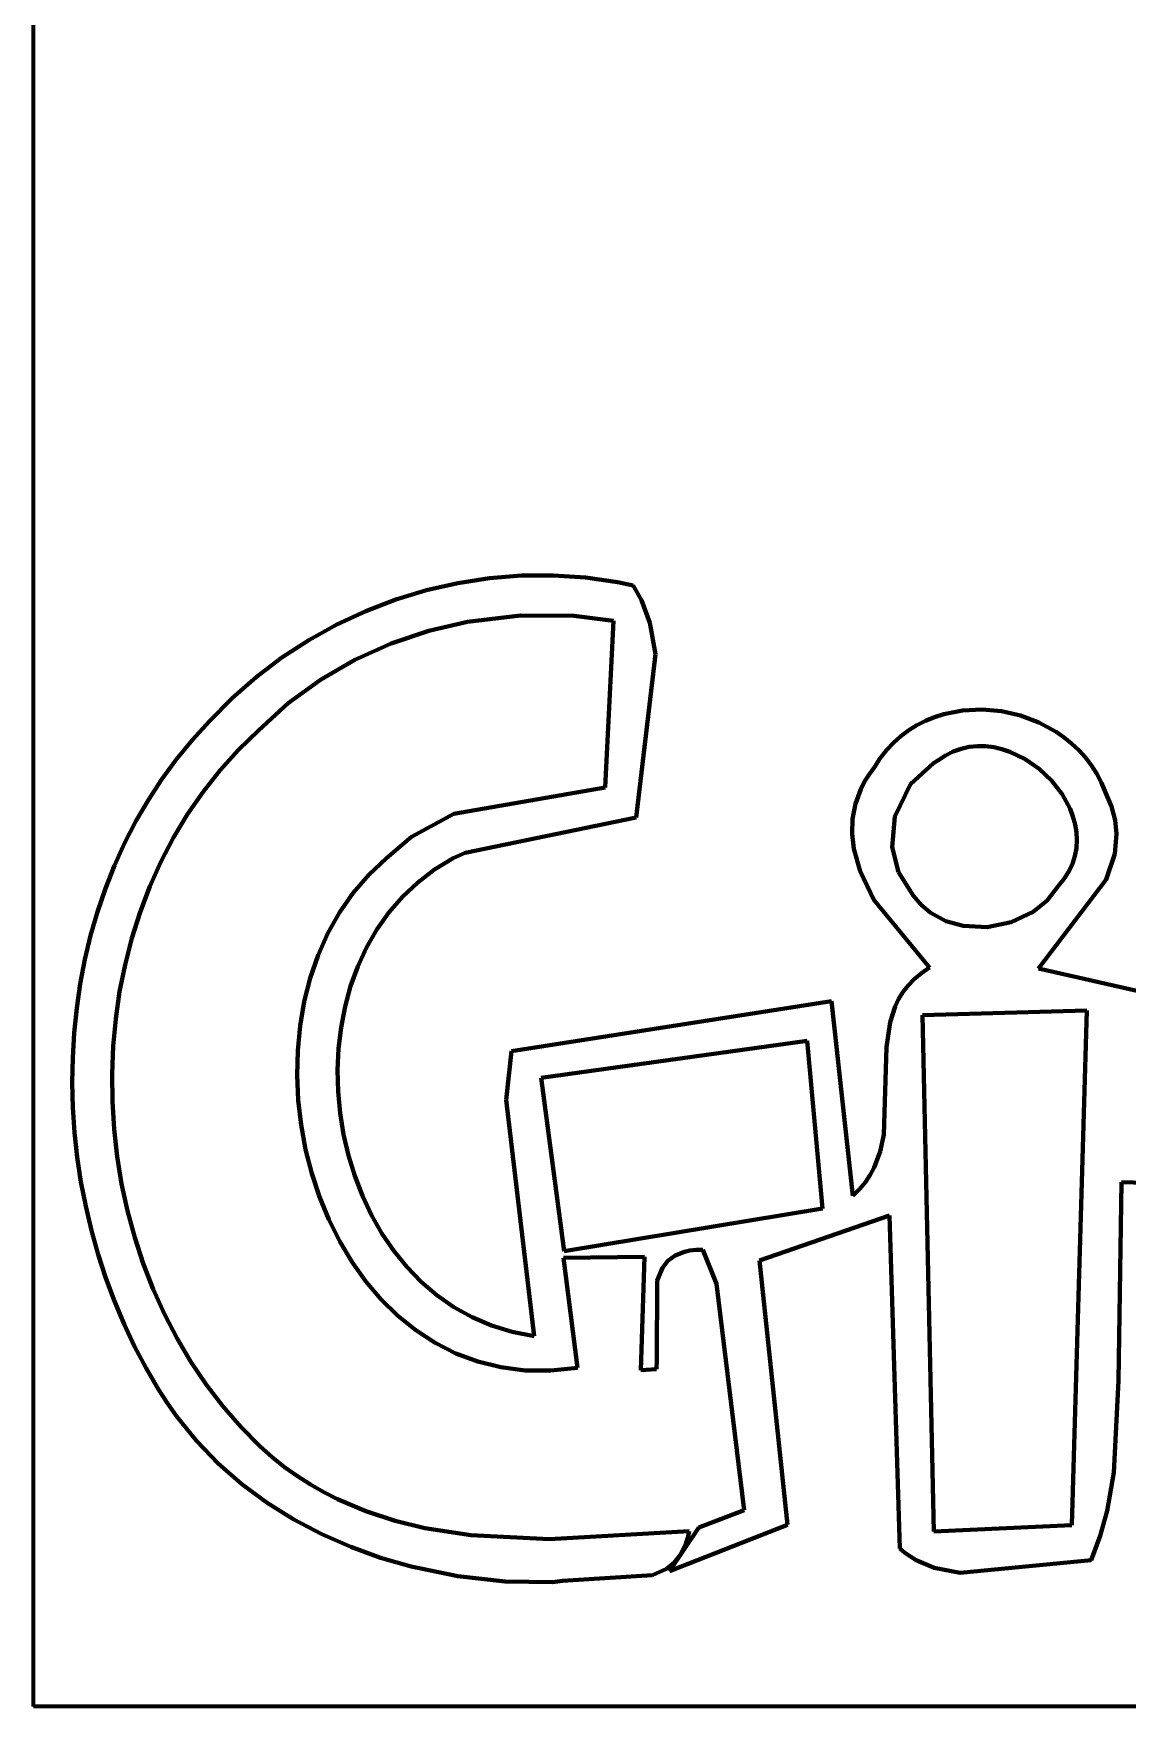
# Model space of a CAD drawing. Header units: millimetres. Extents: x 0 to 6.7, y 0 to 10.
# Drawn here: x 0 to 0.469, y 0 to 0.717 of the extents above; entities that cross this region are included whole.
import ezdxf

# ---------------------------------------------------------------- set-up
doc = ezdxf.new("R2010")
doc.units = ezdxf.units.MM
doc.layers.add('color#000000ff', color=7, linetype='CONTINUOUS', lineweight=100)
doc.layers.add('color#ffffffff', color=7, linetype='CONTINUOUS', lineweight=100)

msp = doc.modelspace()

# ---------------------------------------------------------------- linework, layer by layer
at = {"layer": 'color#000000ff'}
for p, q in [((0.16838, 0.47821), (0.18177, 0.48127)), ((0.18177, 0.48127), (0.19534, 0.48336)), ((0.19534, 0.48336), (0.20903, 0.48447)), ((0.20903, 0.48447), (0.22276, 0.48456)), ((0.22276, 0.48456), (0.23648, 0.48362)), ((0.23648, 0.48362), (0.25012, 0.48161)), ((0.25012, 0.48161), (0.25689, 0.48019)), ((0.14239, 0.4693), (0.15523, 0.47421)), ((0.15523, 0.47421), (0.16838, 0.47821)), ((0.25689, 0.48019), (0.26035, 0.47397)), ((0.26035, 0.47397), (0.26398, 0.46427)), ((0.12992, 0.4635), (0.14239, 0.4693)), ((0.20856, 0.46738), (0.18593, 0.46472)), ((0.23139, 0.46719), (0.20856, 0.46738)), ((0.24843, 0.46516), (0.23139, 0.46719)), ((0.11789, 0.45684), (0.12992, 0.4635)), ((0.16932, 0.46087), (0.15318, 0.45544)), ((0.18593, 0.46472), (0.16932, 0.46087)), ((0.24477, 0.39377), (0.24843, 0.46516)), ((0.26398, 0.46427), (0.26635, 0.45078)), ((0.10636, 0.44934), (0.11789, 0.45684)), ((0.15318, 0.45544), (0.13766, 0.44845)), ((0.09539, 0.44103), (0.10636, 0.44934)), ((0.13766, 0.44845), (0.12293, 0.43989)), ((0.26635, 0.45078), (0.25808, 0.38079)), ((0.08506, 0.43194), (0.09539, 0.44103)), ((0.12293, 0.43989), (0.10913, 0.42978)), ((0.07542, 0.42208), (0.08506, 0.43194)), ((0.10913, 0.42978), (0.09641, 0.41814)), ((0.38205, 0.42227), (0.38587, 0.42382)), ((0.38587, 0.42382), (0.38981, 0.42508)), ((0.38981, 0.42508), (0.39792, 0.42667)), ((0.39792, 0.42667), (0.40622, 0.42709)), ((0.40622, 0.42709), (0.41454, 0.42636)), ((0.41454, 0.42636), (0.42271, 0.42451)), ((0.42271, 0.42451), (0.43056, 0.42158)), ((0.06812, 0.41414), (0.07542, 0.42208)), ((0.09641, 0.41814), (0.08784, 0.40987)), ((0.36827, 0.41289), (0.37144, 0.41571)), ((0.37144, 0.41571), (0.37481, 0.41821)), ((0.37481, 0.41821), (0.37835, 0.4204)), ((0.37835, 0.4204), (0.38205, 0.42227)), ((0.43056, 0.42158), (0.43791, 0.41758)), ((0.43791, 0.41758), (0.44136, 0.41519)), ((0.06131, 0.40588), (0.06812, 0.41414)), ((0.08784, 0.40987), (0.07991, 0.40111)), ((0.36259, 0.40627), (0.36531, 0.40974)), ((0.36531, 0.40974), (0.36827, 0.41289)), ((0.3939, 0.40912), (0.39058, 0.40745)), ((0.3973, 0.41032), (0.3939, 0.40912)), ((0.40076, 0.41109), (0.3973, 0.41032)), ((0.40425, 0.41143), (0.40076, 0.41109)), ((0.40776, 0.41137), (0.40425, 0.41143)), ((0.41125, 0.41094), (0.40776, 0.41137)), ((0.41471, 0.41016), (0.41125, 0.41094)), ((0.41811, 0.40904), (0.41471, 0.41016)), ((0.42464, 0.40591), (0.41811, 0.40904)), ((0.44136, 0.41519), (0.44461, 0.41256)), ((0.44461, 0.41256), (0.44766, 0.40967)), ((0.44766, 0.40967), (0.45048, 0.40654)), ((0.05501, 0.3973), (0.06131, 0.40588)), ((0.35786, 0.39935), (0.36012, 0.40246)), ((0.36012, 0.40246), (0.36259, 0.40627)), ((0.38541, 0.40416), (0.37558, 0.39518)), ((0.38736, 0.40529), (0.38541, 0.40416)), ((0.39058, 0.40745), (0.38736, 0.40529)), ((0.43067, 0.40172), (0.42464, 0.40591)), ((0.43602, 0.39664), (0.43067, 0.40172)), ((0.45048, 0.40654), (0.45306, 0.40316)), ((0.45306, 0.40316), (0.45536, 0.39955)), ((0.04919, 0.38843), (0.05501, 0.3973)), ((0.07991, 0.40111), (0.07262, 0.3919)), ((0.35431, 0.39306), (0.35592, 0.39622)), ((0.35592, 0.39622), (0.35786, 0.39935)), ((0.37558, 0.39518), (0.36883, 0.38131)), ((0.44049, 0.39087), (0.43602, 0.39664)), ((0.45536, 0.39955), (0.45737, 0.39571)), ((0.45737, 0.39571), (0.45907, 0.39163)), ((0.04387, 0.37929), (0.04919, 0.38843)), ((0.07262, 0.3919), (0.06597, 0.38227)), ((0.18001, 0.38243), (0.24477, 0.39377)), ((0.35198, 0.38668), (0.35431, 0.39306)), ((0.44391, 0.38457), (0.44049, 0.39087)), ((0.45907, 0.39163), (0.46171, 0.38559)), ((0.06597, 0.38227), (0.05995, 0.37226)), ((0.1619, 0.37258), (0.18001, 0.38243)), ((0.25808, 0.38079), (0.18487, 0.36573)), ((0.3506, 0.3738), (0.35077, 0.38025)), ((0.35077, 0.38025), (0.35198, 0.38668)), ((0.36883, 0.38131), (0.3677, 0.3682)), ((0.44516, 0.38128), (0.44391, 0.38457)), ((0.44609, 0.37792), (0.44516, 0.38128)), ((0.46171, 0.38559), (0.46327, 0.37966)), ((0.03904, 0.36991), (0.04387, 0.37929)), ((0.35135, 0.36738), (0.3506, 0.3738)), ((0.44666, 0.37452), (0.44609, 0.37792)), ((0.44685, 0.3711), (0.44666, 0.37452)), ((0.46384, 0.37383), (0.46304, 0.36531)), ((0.46327, 0.37966), (0.46384, 0.37383)), ((0.03469, 0.3603), (0.03904, 0.36991)), ((0.05995, 0.37226), (0.05455, 0.36191)), ((0.15117, 0.36341), (0.1619, 0.37258)), ((0.18487, 0.36573), (0.1798, 0.3634)), ((0.35401, 0.35787), (0.35135, 0.36738)), ((0.3677, 0.3682), (0.37048, 0.3575)), ((0.446, 0.36429), (0.44664, 0.36768)), ((0.44664, 0.36768), (0.44685, 0.3711)), ((0.03081, 0.35049), (0.03469, 0.3603)), ((0.05455, 0.36191), (0.04978, 0.35125)), ((0.14359, 0.35632), (0.15117, 0.36341)), ((0.17181, 0.35855), (0.16455, 0.35301)), ((0.1798, 0.3634), (0.17181, 0.35855)), ((0.44337, 0.35766), (0.44492, 0.36094)), ((0.44492, 0.36094), (0.446, 0.36429)), ((0.46304, 0.36531), (0.45941, 0.35436)), ((0.04978, 0.35125), (0.04564, 0.34032)), ((0.13689, 0.34855), (0.14359, 0.35632)), ((0.16455, 0.35301), (0.15801, 0.34684)), ((0.3599, 0.3456), (0.35401, 0.35787)), ((0.37048, 0.3575), (0.37536, 0.34971)), ((0.45941, 0.35436), (0.43045, 0.31614)), ((0.43406, 0.34529), (0.43876, 0.3514)), ((0.43876, 0.3514), (0.44132, 0.35448)), ((0.44132, 0.35448), (0.44337, 0.35766)), ((0.02741, 0.3405), (0.03081, 0.35049)), ((0.13104, 0.34017), (0.13689, 0.34855)), ((0.15801, 0.34684), (0.15218, 0.34009)), ((0.38379, 0.31658), (0.3599, 0.3456)), ((0.37536, 0.34971), (0.37679, 0.34743)), ((0.37679, 0.34743), (0.38012, 0.34342)), ((0.42809, 0.34042), (0.43406, 0.34529)), ((0.02449, 0.33035), (0.02741, 0.3405)), ((0.04564, 0.34032), (0.04211, 0.32915)), ((0.12604, 0.33125), (0.13104, 0.34017)), ((0.15218, 0.34009), (0.14705, 0.33283)), ((0.38012, 0.34342), (0.38402, 0.34012)), ((0.38402, 0.34012), (0.39069, 0.33649)), ((0.41872, 0.33595), (0.42809, 0.34042)), ((0.02203, 0.32006), (0.02449, 0.33035)), ((0.12186, 0.32186), (0.12604, 0.33125)), ((0.14705, 0.33283), (0.14263, 0.32512)), ((0.39069, 0.33649), (0.39808, 0.3344)), ((0.39808, 0.3344), (0.40845, 0.33391)), ((0.40845, 0.33391), (0.41872, 0.33595)), ((0.04211, 0.32915), (0.0392, 0.31779)), ((0.14263, 0.32512), (0.13889, 0.31702)), ((0.02003, 0.30965), (0.02203, 0.32006)), ((0.0392, 0.31779), (0.03691, 0.30626)), ((0.1185, 0.31208), (0.12186, 0.32186)), ((0.13889, 0.31702), (0.13583, 0.30858)), ((0.38027, 0.3142), (0.38379, 0.31658)), ((0.43045, 0.31614), (0.49907, 0.30051)), ((0.0185, 0.29915), (0.02003, 0.30965)), ((0.11593, 0.30198), (0.1185, 0.31208)), ((0.13583, 0.30858), (0.13345, 0.29986)), ((0.37236, 0.30602), (0.37458, 0.30891)), ((0.37458, 0.30891), (0.37721, 0.31164)), ((0.37721, 0.31164), (0.38027, 0.3142)), ((0.03691, 0.30626), (0.03522, 0.2946)), ((0.11415, 0.29164), (0.11593, 0.30198)), ((0.20475, 0.2808), (0.3417, 0.30219)), ((0.3417, 0.30219), (0.35088, 0.21874)), ((0.36899, 0.29984), (0.37051, 0.303)), ((0.37051, 0.303), (0.37236, 0.30602)), ((0.01742, 0.28858), (0.0185, 0.29915)), ((0.03522, 0.2946), (0.03414, 0.28284)), ((0.13345, 0.29986), (0.13172, 0.29093)), ((0.36684, 0.29319), (0.36899, 0.29984)), ((0.45115, 0.29823), (0.38077, 0.2962)), ((0.38077, 0.2962), (0.38555, 0.07492)), ((0.44475, 0.07771), (0.45115, 0.29823)), ((0.0168, 0.27795), (0.01742, 0.28858)), ((0.11315, 0.28111), (0.11415, 0.29164)), ((0.13172, 0.29093), (0.13066, 0.28184)), ((0.3653, 0.28252), (0.36684, 0.29319)), ((0.03414, 0.28284), (0.03367, 0.27103)), ((0.1129, 0.27049), (0.11315, 0.28111)), ((0.13066, 0.28184), (0.13024, 0.27265)), ((0.20242, 0.25991), (0.20475, 0.2808)), ((0.33141, 0.28524), (0.21748, 0.26928)), ((0.33796, 0.21329), (0.33141, 0.28524)), ((0.36411, 0.24497), (0.3653, 0.28252)), ((0.01663, 0.2673), (0.0168, 0.27795)), ((0.13024, 0.27265), (0.13046, 0.26342)), ((0.0169, 0.25663), (0.01663, 0.2673)), ((0.03367, 0.27103), (0.0338, 0.2592)), ((0.11339, 0.25983), (0.1129, 0.27049)), ((0.21748, 0.26928), (0.22721, 0.19507)), ((0.0338, 0.2592), (0.03452, 0.24739)), ((0.11461, 0.24921), (0.11339, 0.25983)), ((0.13046, 0.26342), (0.13132, 0.25421)), ((0.21441, 0.15871), (0.20242, 0.25991)), ((0.01761, 0.24598), (0.0169, 0.25663)), ((0.13132, 0.25421), (0.13279, 0.24508)), ((0.01876, 0.23536), (0.01761, 0.24598)), ((0.03452, 0.24739), (0.03584, 0.23562)), ((0.11654, 0.2387), (0.11461, 0.24921)), ((0.13279, 0.24508), (0.13489, 0.23609)), ((0.36262, 0.23781), (0.36411, 0.24497)), ((0.11917, 0.22839), (0.11654, 0.2387)), ((0.36009, 0.23099), (0.36262, 0.23781)), ((0.02035, 0.2248), (0.01876, 0.23536)), ((0.03584, 0.23562), (0.03775, 0.22395)), ((0.13489, 0.23609), (0.13759, 0.22729)), ((0.35836, 0.22773), (0.36009, 0.23099)), ((0.02237, 0.21432), (0.02035, 0.2248)), ((0.03775, 0.22395), (0.04026, 0.21239)), ((0.12249, 0.21832), (0.11917, 0.22839)), ((0.13759, 0.22729), (0.14089, 0.21875)), ((0.35378, 0.2216), (0.35627, 0.2246)), ((0.35627, 0.2246), (0.35836, 0.22773)), ((0.46602, 0.22462), (0.46462, 0.1396)), ((0.50349, 0.22354), (0.46602, 0.22462)), ((0.12648, 0.20859), (0.12249, 0.21832)), ((0.14089, 0.21875), (0.14478, 0.21053)), ((0.35088, 0.21874), (0.35378, 0.2216)), ((0.02481, 0.20394), (0.02237, 0.21432)), ((0.04026, 0.21239), (0.04334, 0.201)), ((0.13113, 0.19926), (0.12648, 0.20859)), ((0.14478, 0.21053), (0.14925, 0.20269)), ((0.22721, 0.19507), (0.33796, 0.21329)), ((0.36658, 0.21035), (0.31087, 0.19105)), ((0.371, 0.06774), (0.36658, 0.21035)), ((0.02768, 0.19368), (0.02481, 0.20394)), ((0.04334, 0.201), (0.04701, 0.1898)), ((0.14925, 0.20269), (0.1543, 0.19527)), ((0.03097, 0.18356), (0.02768, 0.19368)), ((0.13642, 0.19041), (0.13113, 0.19926)), ((0.1543, 0.19527), (0.15992, 0.18835)), ((0.27877, 0.19482), (0.27476, 0.19322)), ((0.28115, 0.19532), (0.27877, 0.19482)), ((0.28379, 0.19561), (0.28115, 0.19532)), ((0.28671, 0.19567), (0.28379, 0.19561)), ((0.29246, 0.1811), (0.28671, 0.19567)), ((0.04701, 0.1898), (0.05126, 0.17883)), ((0.14234, 0.1821), (0.13642, 0.19041)), ((0.15992, 0.18835), (0.16609, 0.18199)), ((0.26161, 0.19268), (0.22702, 0.19223)), ((0.22702, 0.19223), (0.23298, 0.14504)), ((0.26004, 0.1441), (0.26161, 0.19268)), ((0.26932, 0.18793), (0.2671, 0.18253)), ((0.27164, 0.19089), (0.26932, 0.18793)), ((0.27476, 0.19322), (0.27164, 0.19089)), ((0.31087, 0.19105), (0.32289, 0.07782)), ((0.03467, 0.1736), (0.03097, 0.18356)), ((0.14888, 0.17442), (0.14234, 0.1821)), ((0.16609, 0.18199), (0.17281, 0.17623)), ((0.2671, 0.18253), (0.2669, 0.14855)), ((0.30439, 0.08406), (0.29246, 0.1811)), ((0.03879, 0.16384), (0.03467, 0.1736)), ((0.05126, 0.17883), (0.05609, 0.16812)), ((0.15601, 0.16742), (0.14888, 0.17442)), ((0.17281, 0.17623), (0.18008, 0.17115)), ((0.05609, 0.16812), (0.06149, 0.15772)), ((0.16373, 0.16119), (0.15601, 0.16742)), ((0.18008, 0.17115), (0.18788, 0.1668)), ((0.18788, 0.1668), (0.19621, 0.16323)), ((0.04331, 0.15428), (0.03879, 0.16384)), ((0.06149, 0.15772), (0.06746, 0.14766)), ((0.17202, 0.15579), (0.16373, 0.16119)), ((0.19621, 0.16323), (0.20505, 0.16052)), ((0.20505, 0.16052), (0.21441, 0.15871)), ((0.04824, 0.14494), (0.04331, 0.15428)), ((0.18087, 0.15131), (0.17202, 0.15579)), ((0.19026, 0.1478), (0.18087, 0.15131)), ((0.05357, 0.13586), (0.04824, 0.14494)), ((0.06746, 0.14766), (0.074, 0.13797)), ((0.20018, 0.14535), (0.19026, 0.1478)), ((0.21062, 0.14402), (0.20018, 0.14535)), ((0.22156, 0.1439), (0.21062, 0.14402)), ((0.23298, 0.14504), (0.22156, 0.1439)), ((0.26676, 0.14448), (0.26004, 0.1441)), ((0.2669, 0.14855), (0.26676, 0.14448)), ((0.074, 0.13797), (0.0811, 0.12869)), ((0.46462, 0.1396), (0.46269, 0.10021)), ((0.05727, 0.13004), (0.05357, 0.13586)), ((0.0612, 0.12444), (0.05727, 0.13004)), ((0.06975, 0.11387), (0.0612, 0.12444)), ((0.0811, 0.12869), (0.08876, 0.11986)), ((0.08876, 0.11986), (0.09698, 0.1115)), ((0.07913, 0.10416), (0.06975, 0.11387)), ((0.09698, 0.1115), (0.10217, 0.10688)), ((0.08927, 0.0953), (0.07913, 0.10416)), ((0.10217, 0.10688), (0.10751, 0.10261)), ((0.10751, 0.10261), (0.113, 0.09868)), ((0.1001, 0.0873), (0.08927, 0.0953)), ((0.113, 0.09868), (0.11862, 0.09507)), ((0.11862, 0.09507), (0.12438, 0.09178)), ((0.46269, 0.10021), (0.45978, 0.08384)), ((0.11153, 0.08015), (0.1001, 0.0873)), ((0.12438, 0.09178), (0.13026, 0.08878)), ((0.13026, 0.08878), (0.14235, 0.08365)), ((0.12348, 0.07384), (0.11153, 0.08015)), ((0.14235, 0.08365), (0.15484, 0.07958)), ((0.15484, 0.07958), (0.16765, 0.07648)), ((0.28488, 0.07664), (0.30439, 0.08406)), ((0.45978, 0.08384), (0.45687, 0.07317)), ((0.1359, 0.06838), (0.12348, 0.07384)), ((0.16765, 0.07648), (0.18736, 0.07341)), ((0.18736, 0.07341), (0.22094, 0.07172)), ((0.22094, 0.07172), (0.28087, 0.07516)), ((0.32289, 0.07782), (0.27234, 0.05793)), ((0.27234, 0.05793), (0.28488, 0.07664)), ((0.28024, 0.07228), (0.27943, 0.06967)), ((0.28087, 0.07516), (0.28024, 0.07228)), ((0.38555, 0.07492), (0.44475, 0.07771)), ((0.45687, 0.07317), (0.45302, 0.06273)), ((0.14868, 0.06376), (0.1359, 0.06838)), ((0.27726, 0.06522), (0.27445, 0.06169)), ((0.27943, 0.06967), (0.27726, 0.06522)), ((0.37323, 0.06584), (0.371, 0.06774)), ((0.37797, 0.06268), (0.37323, 0.06584)), ((0.16177, 0.05998), (0.14868, 0.06376)), ((0.18179, 0.05587), (0.16177, 0.05998)), ((0.27108, 0.05899), (0.26515, 0.05624)), ((0.27445, 0.06169), (0.27108, 0.05899)), ((0.38566, 0.0594), (0.37797, 0.06268)), ((0.39681, 0.05727), (0.38566, 0.0594)), ((0.45302, 0.06273), (0.39681, 0.05727)), ((0.20204, 0.05363), (0.18179, 0.05587)), ((0.22228, 0.05326), (0.20204, 0.05363)), ((0.22663, 0.05381), (0.22228, 0.05326)), ((0.26515, 0.05624), (0.22663, 0.05381))]:
    msp.add_line(p, q, dxfattribs=at)
at = {"layer": 'color#ffffffff'}
for p, q in [((0, 0), (0, 6.29031)), ((0.18177, 0.48127), (0.16838, 0.47821)), ((0.19534, 0.48336), (0.18177, 0.48127)), ((0.20903, 0.48447), (0.19534, 0.48336)), ((0.22276, 0.48456), (0.20903, 0.48447)), ((0.23648, 0.48362), (0.22276, 0.48456)), ((0.25012, 0.48161), (0.23648, 0.48362)), ((0.25689, 0.48019), (0.25012, 0.48161)), ((0.15523, 0.47421), (0.14239, 0.4693)), ((0.16838, 0.47821), (0.15523, 0.47421)), ((0.26035, 0.47397), (0.25689, 0.48019)), ((0.26398, 0.46427), (0.26035, 0.47397)), ((0.14239, 0.4693), (0.12992, 0.4635)), ((0.18593, 0.46472), (0.20856, 0.46738)), ((0.20856, 0.46738), (0.23139, 0.46719)), ((0.23139, 0.46719), (0.24843, 0.46516)), ((0.12992, 0.4635), (0.11789, 0.45684)), ((0.15318, 0.45544), (0.16932, 0.46087)), ((0.16932, 0.46087), (0.18593, 0.46472)), ((0.24843, 0.46516), (0.24477, 0.39377)), ((0.26635, 0.45078), (0.26398, 0.46427)), ((0.11789, 0.45684), (0.10636, 0.44934)), ((0.13766, 0.44845), (0.15318, 0.45544)), ((0.10636, 0.44934), (0.09539, 0.44103)), ((0.12293, 0.43989), (0.13766, 0.44845)), ((0.25808, 0.38079), (0.26635, 0.45078)), ((0.09539, 0.44103), (0.08506, 0.43194)), ((0.10913, 0.42978), (0.12293, 0.43989)), ((0.08506, 0.43194), (0.07542, 0.42208)), ((0.09641, 0.41814), (0.10913, 0.42978)), ((0.38587, 0.42382), (0.38205, 0.42227)), ((0.38981, 0.42508), (0.38587, 0.42382)), ((0.39792, 0.42667), (0.38981, 0.42508)), ((0.40622, 0.42709), (0.39792, 0.42667)), ((0.41454, 0.42636), (0.40622, 0.42709)), ((0.42271, 0.42451), (0.41454, 0.42636)), ((0.43056, 0.42158), (0.42271, 0.42451)), ((0.07542, 0.42208), (0.06812, 0.41414)), ((0.08784, 0.40987), (0.09641, 0.41814)), ((0.37144, 0.41571), (0.36827, 0.41289)), ((0.37481, 0.41821), (0.37144, 0.41571)), ((0.37835, 0.4204), (0.37481, 0.41821)), ((0.38205, 0.42227), (0.37835, 0.4204)), ((0.43791, 0.41758), (0.43056, 0.42158)), ((0.44136, 0.41519), (0.43791, 0.41758)), ((0.06812, 0.41414), (0.06131, 0.40588)), ((0.07991, 0.40111), (0.08784, 0.40987)), ((0.36531, 0.40974), (0.36259, 0.40627)), ((0.36827, 0.41289), (0.36531, 0.40974)), ((0.39058, 0.40745), (0.3939, 0.40912)), ((0.3939, 0.40912), (0.3973, 0.41032)), ((0.3973, 0.41032), (0.40076, 0.41109)), ((0.40076, 0.41109), (0.40425, 0.41143)), ((0.40425, 0.41143), (0.40776, 0.41137)), ((0.40776, 0.41137), (0.41125, 0.41094)), ((0.41125, 0.41094), (0.41471, 0.41016)), ((0.41471, 0.41016), (0.41811, 0.40904)), ((0.41811, 0.40904), (0.42464, 0.40591)), ((0.44461, 0.41256), (0.44136, 0.41519)), ((0.44766, 0.40967), (0.44461, 0.41256)), ((0.45048, 0.40654), (0.44766, 0.40967)), ((0.06131, 0.40588), (0.05501, 0.3973)), ((0.36012, 0.40246), (0.35786, 0.39935)), ((0.36259, 0.40627), (0.36012, 0.40246)), ((0.37558, 0.39518), (0.38541, 0.40416)), ((0.38541, 0.40416), (0.38736, 0.40529)), ((0.38736, 0.40529), (0.39058, 0.40745)), ((0.42464, 0.40591), (0.43067, 0.40172)), ((0.43067, 0.40172), (0.43602, 0.39664)), ((0.45306, 0.40316), (0.45048, 0.40654)), ((0.45536, 0.39955), (0.45306, 0.40316)), ((0.05501, 0.3973), (0.04919, 0.38843)), ((0.07262, 0.3919), (0.07991, 0.40111)), ((0.35592, 0.39622), (0.35431, 0.39306)), ((0.35786, 0.39935), (0.35592, 0.39622)), ((0.36883, 0.38131), (0.37558, 0.39518)), ((0.43602, 0.39664), (0.44049, 0.39087)), ((0.45737, 0.39571), (0.45536, 0.39955)), ((0.45907, 0.39163), (0.45737, 0.39571)), ((0.04919, 0.38843), (0.04387, 0.37929)), ((0.06597, 0.38227), (0.07262, 0.3919)), ((0.24477, 0.39377), (0.18001, 0.38243)), ((0.35431, 0.39306), (0.35198, 0.38668)), ((0.44049, 0.39087), (0.44391, 0.38457)), ((0.46171, 0.38559), (0.45907, 0.39163)), ((0.05995, 0.37226), (0.06597, 0.38227)), ((0.18001, 0.38243), (0.1619, 0.37258)), ((0.18487, 0.36573), (0.25808, 0.38079)), ((0.35077, 0.38025), (0.3506, 0.3738)), ((0.35198, 0.38668), (0.35077, 0.38025)), ((0.3677, 0.3682), (0.36883, 0.38131)), ((0.44391, 0.38457), (0.44516, 0.38128)), ((0.44516, 0.38128), (0.44609, 0.37792)), ((0.46327, 0.37966), (0.46171, 0.38559)), ((0.04387, 0.37929), (0.03904, 0.36991)), ((0.3506, 0.3738), (0.35135, 0.36738)), ((0.44609, 0.37792), (0.44666, 0.37452)), ((0.44666, 0.37452), (0.44685, 0.3711)), ((0.46304, 0.36531), (0.46384, 0.37383)), ((0.46384, 0.37383), (0.46327, 0.37966)), ((0.03904, 0.36991), (0.03469, 0.3603)), ((0.05455, 0.36191), (0.05995, 0.37226)), ((0.1619, 0.37258), (0.15117, 0.36341)), ((0.1798, 0.3634), (0.18487, 0.36573)), ((0.35135, 0.36738), (0.35401, 0.35787)), ((0.37048, 0.3575), (0.3677, 0.3682)), ((0.44664, 0.36768), (0.446, 0.36429)), ((0.44685, 0.3711), (0.44664, 0.36768)), ((0.03469, 0.3603), (0.03081, 0.35049)), ((0.04978, 0.35125), (0.05455, 0.36191)), ((0.15117, 0.36341), (0.14359, 0.35632)), ((0.16455, 0.35301), (0.17181, 0.35855)), ((0.17181, 0.35855), (0.1798, 0.3634)), ((0.44492, 0.36094), (0.44337, 0.35766)), ((0.446, 0.36429), (0.44492, 0.36094)), ((0.45941, 0.35436), (0.46304, 0.36531)), ((0.04564, 0.34032), (0.04978, 0.35125)), ((0.14359, 0.35632), (0.13689, 0.34855)), ((0.15801, 0.34684), (0.16455, 0.35301)), ((0.35401, 0.35787), (0.3599, 0.3456)), ((0.37536, 0.34971), (0.37048, 0.3575)), ((0.43045, 0.31614), (0.45941, 0.35436)), ((0.43876, 0.3514), (0.43406, 0.34529)), ((0.44132, 0.35448), (0.43876, 0.3514)), ((0.44337, 0.35766), (0.44132, 0.35448)), ((0.03081, 0.35049), (0.02741, 0.3405)), ((0.13689, 0.34855), (0.13104, 0.34017)), ((0.15218, 0.34009), (0.15801, 0.34684)), ((0.3599, 0.3456), (0.38379, 0.31658)), ((0.37679, 0.34743), (0.37536, 0.34971)), ((0.38012, 0.34342), (0.37679, 0.34743)), ((0.43406, 0.34529), (0.42809, 0.34042)), ((0.02741, 0.3405), (0.02449, 0.33035)), ((0.04211, 0.32915), (0.04564, 0.34032)), ((0.13104, 0.34017), (0.12604, 0.33125)), ((0.14705, 0.33283), (0.15218, 0.34009)), ((0.38402, 0.34012), (0.38012, 0.34342)), ((0.39069, 0.33649), (0.38402, 0.34012)), ((0.42809, 0.34042), (0.41872, 0.33595)), ((0.02449, 0.33035), (0.02203, 0.32006)), ((0.12604, 0.33125), (0.12186, 0.32186)), ((0.14263, 0.32512), (0.14705, 0.33283)), ((0.39808, 0.3344), (0.39069, 0.33649)), ((0.40845, 0.33391), (0.39808, 0.3344)), ((0.41872, 0.33595), (0.40845, 0.33391)), ((0.0392, 0.31779), (0.04211, 0.32915)), ((0.13889, 0.31702), (0.14263, 0.32512)), ((0.02203, 0.32006), (0.02003, 0.30965)), ((0.03691, 0.30626), (0.0392, 0.31779)), ((0.12186, 0.32186), (0.1185, 0.31208)), ((0.13583, 0.30858), (0.13889, 0.31702)), ((0.38379, 0.31658), (0.38027, 0.3142)), ((0.49907, 0.30051), (0.43045, 0.31614)), ((0.02003, 0.30965), (0.0185, 0.29915)), ((0.1185, 0.31208), (0.11593, 0.30198)), ((0.13345, 0.29986), (0.13583, 0.30858)), ((0.37458, 0.30891), (0.37236, 0.30602)), ((0.37721, 0.31164), (0.37458, 0.30891)), ((0.38027, 0.3142), (0.37721, 0.31164)), ((0.03522, 0.2946), (0.03691, 0.30626)), ((0.11593, 0.30198), (0.11415, 0.29164)), ((0.3417, 0.30219), (0.20475, 0.2808)), ((0.35088, 0.21874), (0.3417, 0.30219)), ((0.37051, 0.303), (0.36899, 0.29984)), ((0.37236, 0.30602), (0.37051, 0.303)), ((0.0185, 0.29915), (0.01742, 0.28858)), ((0.03414, 0.28284), (0.03522, 0.2946)), ((0.13172, 0.29093), (0.13345, 0.29986)), ((0.36899, 0.29984), (0.36684, 0.29319)), ((0.38077, 0.2962), (0.45115, 0.29823)), ((0.38555, 0.07492), (0.38077, 0.2962)), ((0.45115, 0.29823), (0.44475, 0.07771)), ((0.01742, 0.28858), (0.0168, 0.27795)), ((0.11415, 0.29164), (0.11315, 0.28111)), ((0.13066, 0.28184), (0.13172, 0.29093)), ((0.36684, 0.29319), (0.3653, 0.28252)), ((0.03367, 0.27103), (0.03414, 0.28284)), ((0.11315, 0.28111), (0.1129, 0.27049)), ((0.13024, 0.27265), (0.13066, 0.28184)), ((0.20475, 0.2808), (0.20242, 0.25991)), ((0.21748, 0.26928), (0.33141, 0.28524)), ((0.33141, 0.28524), (0.33796, 0.21329)), ((0.3653, 0.28252), (0.36411, 0.24497)), ((0.0168, 0.27795), (0.01663, 0.2673)), ((0.13046, 0.26342), (0.13024, 0.27265)), ((0.01663, 0.2673), (0.0169, 0.25663)), ((0.0338, 0.2592), (0.03367, 0.27103)), ((0.1129, 0.27049), (0.11339, 0.25983)), ((0.22721, 0.19507), (0.21748, 0.26928)), ((0.03452, 0.24739), (0.0338, 0.2592)), ((0.11339, 0.25983), (0.11461, 0.24921)), ((0.13132, 0.25421), (0.13046, 0.26342)), ((0.20242, 0.25991), (0.21441, 0.15871)), ((0.0169, 0.25663), (0.01761, 0.24598)), ((0.13279, 0.24508), (0.13132, 0.25421)), ((0.01761, 0.24598), (0.01876, 0.23536)), ((0.03584, 0.23562), (0.03452, 0.24739)), ((0.11461, 0.24921), (0.11654, 0.2387)), ((0.13489, 0.23609), (0.13279, 0.24508)), ((0.36411, 0.24497), (0.36262, 0.23781)), ((0.11654, 0.2387), (0.11917, 0.22839)), ((0.36262, 0.23781), (0.36009, 0.23099)), ((0.01876, 0.23536), (0.02035, 0.2248)), ((0.03775, 0.22395), (0.03584, 0.23562)), ((0.13759, 0.22729), (0.13489, 0.23609)), ((0.36009, 0.23099), (0.35836, 0.22773)), ((0.02035, 0.2248), (0.02237, 0.21432)), ((0.04026, 0.21239), (0.03775, 0.22395)), ((0.11917, 0.22839), (0.12249, 0.21832)), ((0.14089, 0.21875), (0.13759, 0.22729)), ((0.35627, 0.2246), (0.35378, 0.2216)), ((0.35836, 0.22773), (0.35627, 0.2246)), ((0.46462, 0.1396), (0.46602, 0.22462)), ((0.46602, 0.22462), (0.50349, 0.22354)), ((0.12249, 0.21832), (0.12648, 0.20859)), ((0.14478, 0.21053), (0.14089, 0.21875)), ((0.35378, 0.2216), (0.35088, 0.21874)), ((0.02237, 0.21432), (0.02481, 0.20394)), ((0.04334, 0.201), (0.04026, 0.21239)), ((0.12648, 0.20859), (0.13113, 0.19926)), ((0.14925, 0.20269), (0.14478, 0.21053)), ((0.33796, 0.21329), (0.22721, 0.19507)), ((0.31087, 0.19105), (0.36658, 0.21035)), ((0.36658, 0.21035), (0.371, 0.06774)), ((0.02481, 0.20394), (0.02768, 0.19368)), ((0.04701, 0.1898), (0.04334, 0.201)), ((0.1543, 0.19527), (0.14925, 0.20269)), ((0.02768, 0.19368), (0.03097, 0.18356)), ((0.13113, 0.19926), (0.13642, 0.19041)), ((0.15992, 0.18835), (0.1543, 0.19527)), ((0.27476, 0.19322), (0.27877, 0.19482)), ((0.27877, 0.19482), (0.28115, 0.19532)), ((0.28115, 0.19532), (0.28379, 0.19561)), ((0.28379, 0.19561), (0.28671, 0.19567)), ((0.28671, 0.19567), (0.29246, 0.1811)), ((0.05126, 0.17883), (0.04701, 0.1898)), ((0.13642, 0.19041), (0.14234, 0.1821)), ((0.16609, 0.18199), (0.15992, 0.18835)), ((0.22702, 0.19223), (0.26161, 0.19268)), ((0.23298, 0.14504), (0.22702, 0.19223)), ((0.26161, 0.19268), (0.26004, 0.1441)), ((0.2671, 0.18253), (0.26932, 0.18793)), ((0.26932, 0.18793), (0.27164, 0.19089)), ((0.27164, 0.19089), (0.27476, 0.19322)), ((0.32289, 0.07782), (0.31087, 0.19105)), ((0.03097, 0.18356), (0.03467, 0.1736)), ((0.14234, 0.1821), (0.14888, 0.17442)), ((0.17281, 0.17623), (0.16609, 0.18199)), ((0.2669, 0.14855), (0.2671, 0.18253)), ((0.29246, 0.1811), (0.30439, 0.08406)), ((0.03467, 0.1736), (0.03879, 0.16384)), ((0.05609, 0.16812), (0.05126, 0.17883)), ((0.14888, 0.17442), (0.15601, 0.16742)), ((0.18008, 0.17115), (0.17281, 0.17623)), ((0.06149, 0.15772), (0.05609, 0.16812)), ((0.15601, 0.16742), (0.16373, 0.16119)), ((0.18788, 0.1668), (0.18008, 0.17115)), ((0.19621, 0.16323), (0.18788, 0.1668)), ((0.03879, 0.16384), (0.04331, 0.15428)), ((0.06746, 0.14766), (0.06149, 0.15772)), ((0.16373, 0.16119), (0.17202, 0.15579)), ((0.20505, 0.16052), (0.19621, 0.16323)), ((0.21441, 0.15871), (0.20505, 0.16052)), ((0.04331, 0.15428), (0.04824, 0.14494)), ((0.17202, 0.15579), (0.18087, 0.15131)), ((0.18087, 0.15131), (0.19026, 0.1478)), ((0.04824, 0.14494), (0.05357, 0.13586)), ((0.074, 0.13797), (0.06746, 0.14766)), ((0.19026, 0.1478), (0.20018, 0.14535)), ((0.20018, 0.14535), (0.21062, 0.14402)), ((0.21062, 0.14402), (0.22156, 0.1439)), ((0.22156, 0.1439), (0.23298, 0.14504)), ((0.26004, 0.1441), (0.26676, 0.14448)), ((0.26676, 0.14448), (0.2669, 0.14855)), ((0.0811, 0.12869), (0.074, 0.13797)), ((0.46269, 0.10021), (0.46462, 0.1396)), ((0.05357, 0.13586), (0.05727, 0.13004)), ((0.05727, 0.13004), (0.0612, 0.12444)), ((0.0612, 0.12444), (0.06975, 0.11387)), ((0.08876, 0.11986), (0.0811, 0.12869)), ((0.09698, 0.1115), (0.08876, 0.11986)), ((0.06975, 0.11387), (0.07913, 0.10416)), ((0.10217, 0.10688), (0.09698, 0.1115)), ((0.07913, 0.10416), (0.08927, 0.0953)), ((0.10751, 0.10261), (0.10217, 0.10688)), ((0.113, 0.09868), (0.10751, 0.10261)), ((0.08927, 0.0953), (0.1001, 0.0873)), ((0.11862, 0.09507), (0.113, 0.09868)), ((0.12438, 0.09178), (0.11862, 0.09507)), ((0.45978, 0.08384), (0.46269, 0.10021)), ((0.1001, 0.0873), (0.11153, 0.08015)), ((0.13026, 0.08878), (0.12438, 0.09178)), ((0.14235, 0.08365), (0.13026, 0.08878)), ((0.11153, 0.08015), (0.12348, 0.07384)), ((0.15484, 0.07958), (0.14235, 0.08365)), ((0.16765, 0.07648), (0.15484, 0.07958)), ((0.30439, 0.08406), (0.28488, 0.07664)), ((0.45687, 0.07317), (0.45978, 0.08384)), ((0.12348, 0.07384), (0.1359, 0.06838)), ((0.18736, 0.07341), (0.16765, 0.07648)), ((0.22094, 0.07172), (0.18736, 0.07341)), ((0.28087, 0.07516), (0.22094, 0.07172)), ((0.27234, 0.05793), (0.32289, 0.07782)), ((0.28488, 0.07664), (0.27234, 0.05793)), ((0.27943, 0.06967), (0.28024, 0.07228)), ((0.28024, 0.07228), (0.28087, 0.07516)), ((0.44475, 0.07771), (0.38555, 0.07492)), ((0.45302, 0.06273), (0.45687, 0.07317)), ((0.1359, 0.06838), (0.14868, 0.06376)), ((0.27445, 0.06169), (0.27726, 0.06522)), ((0.27726, 0.06522), (0.27943, 0.06967)), ((0.371, 0.06774), (0.37323, 0.06584)), ((0.37323, 0.06584), (0.37797, 0.06268)), ((0.14868, 0.06376), (0.16177, 0.05998)), ((0.16177, 0.05998), (0.18179, 0.05587)), ((0.26515, 0.05624), (0.27108, 0.05899)), ((0.27108, 0.05899), (0.27445, 0.06169)), ((0.37797, 0.06268), (0.38566, 0.0594)), ((0.38566, 0.0594), (0.39681, 0.05727)), ((0.39681, 0.05727), (0.45302, 0.06273)), ((0.18179, 0.05587), (0.20204, 0.05363)), ((0.20204, 0.05363), (0.22228, 0.05326)), ((0.22228, 0.05326), (0.22663, 0.05381)), ((0.22663, 0.05381), (0.26515, 0.05624)), ((6.66667, 0), (0, 0))]:
    msp.add_line(p, q, dxfattribs=at)

doc.saveas('drawing.dxf')
